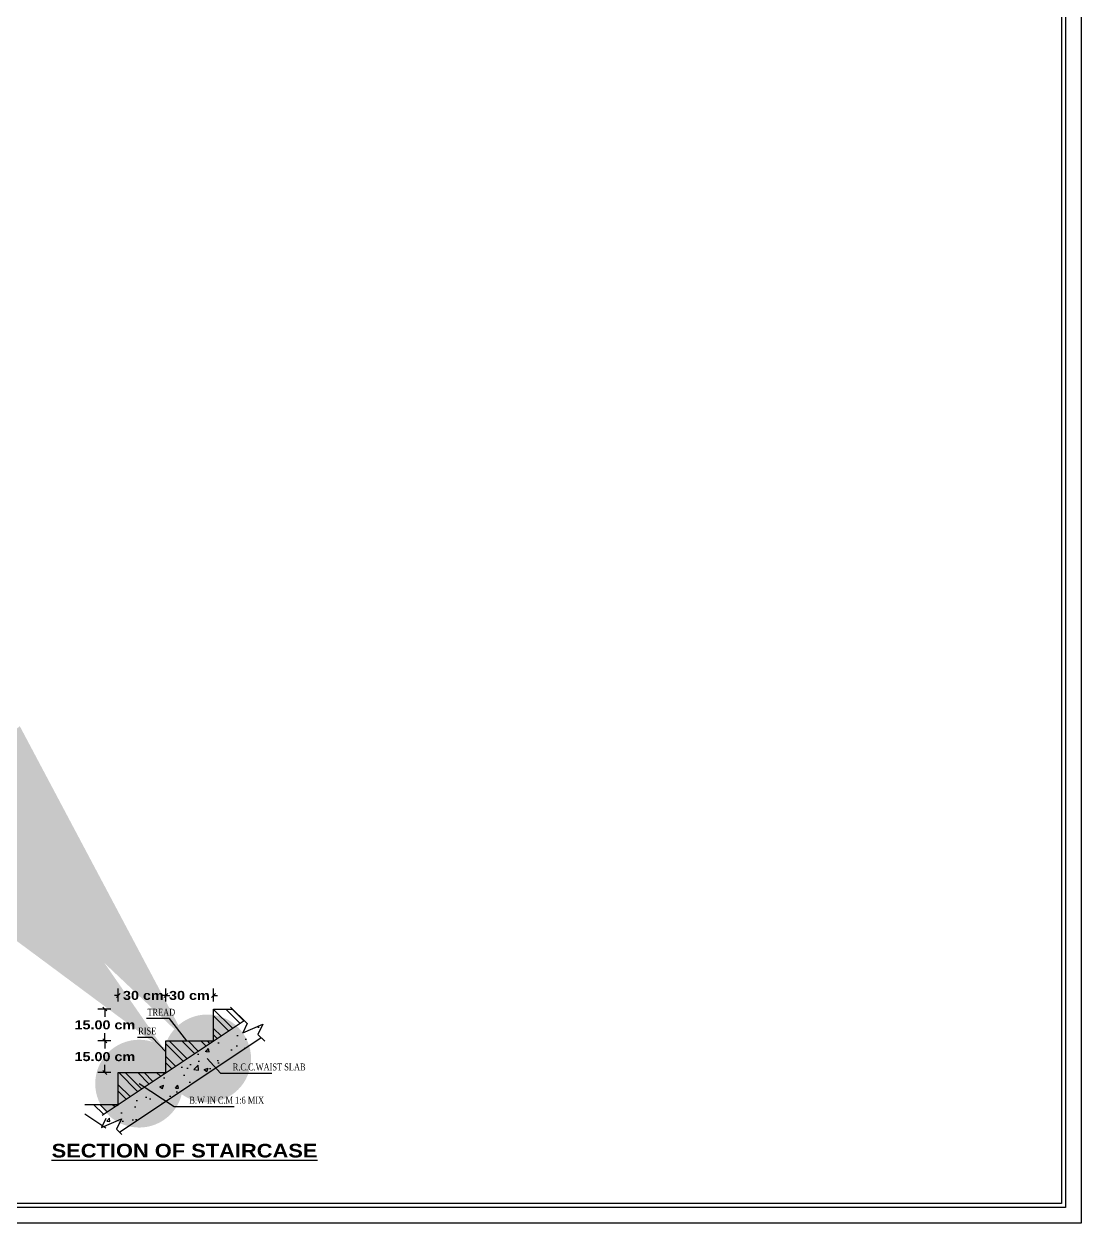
# Model space of a CAD drawing. Header units: metres. Extents: x 10791 to 15749, y -2675 to -2476.
# Drawn here: x 15722.38 to 15749.45, y -2675.04 to -2644.33 of the extents above; entities that cross this region are included whole.
import ezdxf
from ezdxf.enums import TextEntityAlignment as Align

# ---------------------------------------------------------------- set-up
doc = ezdxf.new("R2010")
doc.units = ezdxf.units.M
doc.header["$LTSCALE"] = 0.5
doc.header["$MEASUREMENT"] = 0
doc.header["$PDMODE"] = 35
doc.styles.add('ROMANS', font='times.ttf')
doc.styles.get("Standard").update_dxf_attribs({"font": ''})
doc.styles.get('Standard').set_extended_font_data('Arial Black')
doc.dimstyles.get("Standard").update_dxf_attribs({"dimtxt": 0.23, "dimasz": 0.18, "dimexe": 0.18, "dimexo": 0.0625, "dimgap": 0.09, "dimtad": 0, "dimtih": 1, "dimtoh": 1, "dimzin": 0, "dimdsep": 46, "dimtxsty": 'Standard', "dimblk": 'OBLIQUE', "dimcen": 0.09, "dimse1": 1, "dimse2": 1, "dimclrd": 1, "dimclrt": 3, "dimadec": 0, "dimazin": 0, "dimtfac": 1, "dimtofl": 0, "dimtmove": 0, "dimatfit": 3, "dimfxl": 0, "dimtolj": 1, "dimtzin": 0, "dimarcsym": 0})
doc.dimstyles.new('STANDARD_WS', dxfattribs={"dimtxt": 0.18, "dimasz": 0.18, "dimexe": 0.18, "dimexo": 0.0625, "dimgap": 0.09, "dimtad": 0, "dimtih": 1, "dimtoh": 1, "dimdec": 4, "dimzin": 0, "dimdsep": 46, "dimtxsty": 'Standard', "dimcen": 0.09, "dimadec": 0, "dimazin": 0, "dimtfac": 1, "dimtdec": 4, "dimtofl": 0, "dimtmove": 0, "dimatfit": 3, "dimfxl": 0, "dimtolj": 1, "dimtzin": 0, "dimarcsym": 0})

# ---------------------------------------------------------------- blocks, each defined once
blk = doc.blocks.new('_Oblique')
at = {"color": 0, "linetype": 'ByBlock', "lineweight": -2}
blk.add_line((-0.5, -0.5), (0.5, 0.5), dxfattribs=at)
blk = doc.blocks.new('*D119')
at = {"color": 0, "lineweight": -2}
for p, q in [((15724.608, -2669.563), (15724.271, -2669.563)), ((15724.451, -2669.563), (15724.451, -2669.761)), ((15724.608, -2670.377), (15724.271, -2670.377)), ((15724.451, -2670.377), (15724.451, -2670.179))]:
    blk.add_line(p, q, dxfattribs=at)
at = {"layer": 'Defpoints', "color": 0, "lineweight": 25}
for p in [(15724.451, -2669.563), (15724.671, -2669.563), (15724.671, -2670.377)]:
    blk.add_point(p, dxfattribs=at)
at = {"color": 0, "lineweight": -2, "xscale": 0.1, "yscale": 0.1, "zscale": 0.1}
for p, rotation in [((15724.451, -2669.563), 90), ((15724.451, -2670.377), 270)]:
    blk.add_blockref('_Oblique', p, dxfattribs=dict(at, rotation=rotation))
at = {"color": 3, "lineweight": 25, "insert": (15724.451, -2669.97), "char_height": 0.23, "attachment_point": 5}
blk.add_mtext('\\A1;15.00 cm', dxfattribs=at)
blk = doc.blocks.new('*D120')
at = {"color": 0, "lineweight": -2}
for p, q in [((15724.608, -2670.377), (15724.271, -2670.377)), ((15724.451, -2670.377), (15724.451, -2670.575)), ((15724.451, -2671.191), (15724.451, -2670.993)), ((15724.608, -2671.191), (15724.271, -2671.191))]:
    blk.add_line(p, q, dxfattribs=at)
at = {"layer": 'Defpoints', "color": 0, "lineweight": 25}
for p in [(15724.451, -2670.377), (15724.671, -2670.377), (15724.671, -2671.191)]:
    blk.add_point(p, dxfattribs=at)
at = {"color": 0, "lineweight": -2, "xscale": 0.1, "yscale": 0.1, "zscale": 0.1}
for p, rotation in [((15724.451, -2670.377), 90), ((15724.451, -2671.191), 270)]:
    blk.add_blockref('_Oblique', p, dxfattribs=dict(at, rotation=rotation))
at = {"color": 3, "lineweight": 25, "insert": (15724.451, -2670.784), "char_height": 0.23, "attachment_point": 5}
blk.add_mtext('\\A1;15.00 cm', dxfattribs=at)
blk = doc.blocks.new('*D121')
at = {"color": 0, "lineweight": -2}
for p, q in [((15726.016, -2669.216), (15725.916, -2669.216)), ((15726.016, -2669.374), (15726.016, -2669.036)), ((15727.236, -2669.374), (15727.236, -2669.036)), ((15727.236, -2669.216), (15727.336, -2669.216))]:
    blk.add_line(p, q, dxfattribs=at)
at = {"layer": 'Defpoints', "color": 0, "lineweight": 25}
for p in [(15727.236, -2669.216), (15726.016, -2669.436), (15727.236, -2669.436)]:
    blk.add_point(p, dxfattribs=at)
at = {"color": 0, "lineweight": -2, "xscale": 0.1, "yscale": 0.1, "zscale": 0.1}
blk.add_blockref('_Oblique', (15726.016, -2669.216), dxfattribs=at)
at = {"color": 0, "lineweight": -2, "xscale": 0.1, "yscale": 0.1, "zscale": 0.1, "rotation": 180}
blk.add_blockref('_Oblique', (15727.236, -2669.216), dxfattribs=at)
at = {"color": 3, "lineweight": 25, "insert": (15726.616, -2669.216), "char_height": 0.23, "attachment_point": 5}
blk.add_mtext('\\A1;30 cm', dxfattribs=at)
blk = doc.blocks.new('*D122')
at = {"color": 0, "lineweight": -2}
for p, q in [((15724.795, -2669.216), (15724.695, -2669.216)), ((15724.795, -2669.374), (15724.795, -2669.036)), ((15726.016, -2669.374), (15726.016, -2669.036)), ((15726.016, -2669.216), (15726.116, -2669.216))]:
    blk.add_line(p, q, dxfattribs=at)
at = {"layer": 'Defpoints', "color": 0, "lineweight": 25}
for p in [(15726.016, -2669.216), (15724.795, -2669.436), (15726.016, -2669.436)]:
    blk.add_point(p, dxfattribs=at)
at = {"color": 0, "lineweight": -2, "xscale": 0.1, "yscale": 0.1, "zscale": 0.1}
blk.add_blockref('_Oblique', (15724.795, -2669.216), dxfattribs=at)
at = {"color": 0, "lineweight": -2, "xscale": 0.1, "yscale": 0.1, "zscale": 0.1, "rotation": 180}
blk.add_blockref('_Oblique', (15726.016, -2669.216), dxfattribs=at)
at = {"color": 3, "lineweight": 25, "insert": (15725.436, -2669.216), "char_height": 0.23, "attachment_point": 5}
blk.add_mtext('\\A1;30 cm', dxfattribs=at)

msp = doc.modelspace()

# ---------------------------------------------------------------- hatches: boundary and pattern name
at = {"lineweight": 25}
h = msp.add_hatch(dxfattribs=at)
h.set_pattern_fill('ANSI32', color=6, scale=0.915432, angle=90, style=0)
h.set_pattern_definition([(135, (15701.4059, -2661.3843), (-0.2427406, -0.2427406), []), (135, (15701.4059, -2661.22246), (-0.2427406, -0.2427406), [])])
h.paths.add_polyline_path([(15724.79499, -2671.19084), (15724.79499, -2672.00456), (15726.01556, -2671.19084)])
h.paths.add_polyline_path([(15726.01556, -2670.37712), (15726.01556, -2671.19084), (15727.23614, -2670.37712)])
h.paths.add_polyline_path([(15727.23614, -2669.5634), (15727.23614, -2670.37712), (15728.01559, -2669.85749), (15727.71915, -2669.5634)])
h.paths.add_polyline_path([(15724.10952, -2672.00456), (15724.38503, -2672.27786), (15724.79499, -2672.00456)])
h = msp.add_hatch(dxfattribs=at)
h.set_pattern_fill('AR-CONC', color=6, scale=0.13562, style=0)
h.set_pattern_definition([(50, (15701.4059, -2661.3843), (0.972745, -0.085104), [0.101715, -1.11886]), (355, (15701.4059, -2661.3843), (-0.188174, 1.02012), [0.081372, -0.89509]), (100.4514, (15701.487, -2661.3914), (0.784572, 0.935015), [0.086444, -0.950886]), (46.184, (15701.4059, -2661.113), (1.44739, -0.224476), [0.15257, -1.67829]), (96.6356, (15701.5265, -2661.1318), (1.267586, 1.321095), [0.129666, -1.42633]), (351.184, (15701.4059, -2661.113), (1.267585, 1.321096), [0.12206, -1.342634]), (21, (15701.5415, -2661.18086), (0.809523, -0.54603), [0.101715, -1.11886]), (326, (15701.5415, -2661.1809), (0.329983, 0.983445), [0.081372, -0.89509]), (71.4514, (15701.609, -2661.2264), (1.139506, 0.437414), [0.086444, -0.950886]), (37.5, (15701.4059, -2661.3843), (0.016491, 0.4514692), [0, -0.88424, 0, -0.908651, 0, -0.89848]), (7.5, (15701.4059, -2661.3843), (0.356774, 0.5348995), [0, -0.518067, 0, -0.863897, 0, -0.342439]), (327.5, (15701.10348, -2661.3843), (0.7239677, -0.030589), [0, -0.339049, 0, -1.057833, 0, -1.403663]), (317.5, (15700.96786, -2661.3843), (0.790915, 0.135762), [0, -0.440764, 0, -0.70251, 0, -0.996804])])
h.paths.add_polyline_path([(15728.4578, -2670.29616), (15728.37231, -2670.21136), (15728.50014, -2669.94885), (15727.98735, -2670.17124), (15728.09468, -2669.93594), (15728.01559, -2669.85749), (15724.38503, -2672.27786), (15724.47429, -2672.36641), (15724.36696, -2672.6017), (15724.87975, -2672.37932), (15724.75192, -2672.64183), (15724.82723, -2672.71654)])

# ---------------------------------------------------------------- linework, layer by layer
at = {"color": 1, "lineweight": 25}
for p, q in [((15727.66683, -2669.51151), (15728.09468, -2669.93594)), ((15728.37231, -2670.21136), (15728.54604, -2670.3837)), ((15723.93635, -2672.24638), (15724.47429, -2672.60823)), ((15724.75192, -2672.64183), (15724.88546, -2672.77431))]:
    msp.add_line(p, q, dxfattribs=at)
at = {"lineweight": 25}
for p, q in [((15727.23614, -2670.37712), (15727.23614, -2669.5634)), ((15727.23614, -2669.5634), (15727.71915, -2669.5634)), ((15724.38503, -2672.27786), (15728.01559, -2669.85749)), ((15724.82723, -2672.71654), (15728.4578, -2670.29616)), ((15726.01556, -2670.37712), (15727.23614, -2670.37712)), ((15726.01556, -2671.19084), (15726.01556, -2670.37712)), ((15724.79499, -2672.00456), (15724.79499, -2671.19084)), ((15724.79499, -2671.19084), (15726.01556, -2671.19084)), ((15723.93635, -2672.00456), (15724.79499, -2672.00456))]:
    msp.add_line(p, q, dxfattribs=at)
at = {"lineweight": 25, "ltscale": 2}
for points in [[(15626.57095, -2598.69269), (15749.45461, -2598.69269), (15749.45461, -2675.04426), (15626.57095, -2675.04426)], [(15626.97095, -2599.09269), (15749.05461, -2599.09269), (15749.05461, -2674.64426), (15626.97095, -2674.64426)], [(15627.07095, -2599.19269), (15748.95461, -2599.19269), (15748.95461, -2674.54426), (15627.07095, -2674.54426)]]:
    msp.add_lwpolyline(points, close=True, dxfattribs=at)
at = {"color": 1, "lineweight": 25}
for points in [[(15728.09468, -2669.93594), (15727.98735, -2670.17124), (15728.50014, -2669.94885), (15728.37231, -2670.21136)], [(15724.47429, -2672.36641), (15724.36696, -2672.6017), (15724.87975, -2672.37932), (15724.75192, -2672.64183)]]:
    msp.add_lwpolyline(points, dxfattribs=at)

# ---------------------------------------------------------------- texts
at = {"lineweight": 25, "style": 'ROMANS', "width": 0.75}
for s, height, p in [('TREAD', 0.1778, (15725.53964, -2669.73397)), ('RISE', 0.1778, (15725.30469, -2670.21485)), ('R.C.C.WAIST SLAB', 0.1777999, (15727.72695, -2671.13538)), ('B.W IN C.M 1:6 MIX', 0.1777999, (15726.61555, -2671.98722))]:
    msp.add_text(s, height=height, dxfattribs=at).set_placement(p)
at = {"color": 3, "lineweight": 25}
msp.add_text('%%uSECTION OF STAIRCASE', height=0.35, dxfattribs=at).set_placement((15726.49123, -2673.36577), align=Align.CENTER)

# ---------------------------------------------------------------- dimensions: what is measured, and where the dimension line sits
at = {"color": 7, "lineweight": 25}
for base, p1, p2, picture, middle in [((15726.01556, -2669.21619), (15724.79499, -2669.43626), (15726.01556, -2669.43626), '*D122', (15725.43566, -2669.21619)), ((15727.23614, -2669.21619), (15726.01556, -2669.43626), (15727.23614, -2669.43626), '*D121', (15726.61623, -2669.21619))]:
    dim = msp.add_linear_dim(base=base, p1=p1, p2=p2, text='30 cm', dimstyle='STANDARD_WS', override={"dimtxt": 0.23, "dimasz": 0.1, "dimdec": 2, "dimblk1": 'OBLIQUE', "dimblk2": 'OBLIQUE', "dimsah": 1, "dimclrt": 3}, dxfattribs=at)
    dim.commit()
    dim.dimension.update_dxf_attribs({"geometry": picture, "text_midpoint": middle, "dimtype": 160})
for base, p1, p2, picture, middle in [((15724.45056, -2669.5634), (15724.67062, -2670.37712), (15724.67062, -2669.5634), '*D119', (15724.45056, -2669.97026)), ((15724.45056, -2670.37712), (15724.67062, -2671.19084), (15724.67062, -2670.37712), '*D120', (15724.45056, -2670.78398))]:
    dim = msp.add_linear_dim(base=base, p1=p1, p2=p2, angle=90, text='15.00 cm', dimstyle='STANDARD_WS', override={"dimtxt": 0.23, "dimasz": 0.1, "dimdec": 2, "dimblk1": 'OBLIQUE', "dimblk2": 'OBLIQUE', "dimsah": 1, "dimclrt": 3}, dxfattribs=at)
    dim.commit()
    dim.dimension.update_dxf_attribs({"geometry": picture, "text_midpoint": middle})

# ---------------------------------------------------------------- leaders
at = {"color": 1, "lineweight": 25}
for points, override in [([(15726.54654, -2670.37712), (15726.10904, -2669.80236), (15725.52021, -2669.80236)], {"dimtxt": 9, "dimasz": 9, "dimexe": 3, "dimexo": 6, "dimgap": 2, "dimtad": 1, "dimtih": 0, "dimtoh": 0, "dimzin": 12, "dimclrd": 1, "dimclre": 1, "dimclrt": 4}), ([(15726.01556, -2670.65664), (15725.66205, -2670.29161), (15725.28833, -2670.29161)], {"dimtxt": 9, "dimasz": 9, "dimexe": 3, "dimexo": 6, "dimgap": 2, "dimtad": 1, "dimtih": 0, "dimtoh": 0, "dimzin": 12, "dimclrd": 1, "dimclre": 1, "dimclrt": 4}), ([(15727.07016, -2670.82965), (15727.41284, -2671.2032), (15728.72419, -2671.2032)], {"dimtxt": 9, "dimasz": 9, "dimexe": 3, "dimexo": 6, "dimgap": 2, "dimtad": 1, "dimtih": 0, "dimtoh": 0, "dimzin": 12, "dimclrd": 1, "dimclre": 1, "dimclrt": 4, "dimldrblk": 'DOTSMALL'}), ([(15725.32884, -2671.47445), (15726.22329, -2672.05746), (15727.766, -2672.05746)], {"dimtxt": 9, "dimasz": 9, "dimexe": 3, "dimexo": 6, "dimgap": 2, "dimtad": 1, "dimtih": 0, "dimtoh": 0, "dimzin": 12, "dimclrd": 1, "dimclre": 1, "dimclrt": 4, "dimldrblk": 'DOTSMALL'})]:
    msp.add_leader(points, dimstyle='Standard', override=override, dxfattribs=at)

doc.saveas('drawing.dxf')
